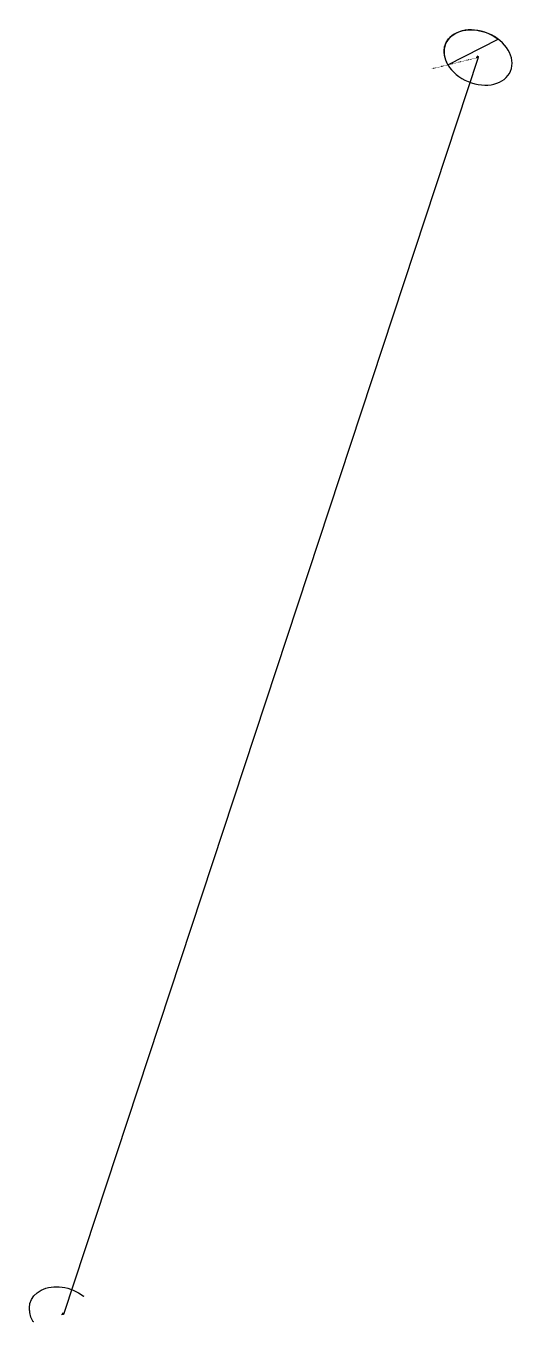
# Model space of a CAD drawing. Header units: millimetres. Extents: x -2014 to 349, y -5874 to 366.
import ezdxf

# ---------------------------------------------------------------- set-up
doc = ezdxf.new("R2010")
doc.units = ezdxf.units.MM
doc.header["$PDMODE"] = 3
doc.header["$PDSIZE"] = -5
doc.linetypes.add('DOTTED', pattern=[6.35, 0, -6.35])
for name, color, linetype in [('c', 7, 'Continuous'), ('cmoved', 7, 'Continuous'), ('construct', 7, 'Continuous'), ('movedelta', 7, 'Continuous'), ('p1', 7, 'Continuous'), ('p1moved', 7, 'Continuous'), ('p2', 7, 'Continuous'), ('p2moved', 7, 'Continuous'), ('p3', 7, 'Continuous'), ('p3moved', 7, 'Continuous'), ('semiline', 7, 'Continuous')]:
    doc.layers.add(name, color=color, linetype=linetype)

msp = doc.modelspace()

# ---------------------------------------------------------------- linework, layer by layer
at = {"color": 1}
for p, q in [((165.2, 214.1, 24.4), (156.7, 212, 19.6)), ((-1833.6, -5836.9, -1955.7), (-1842.2, -5839, -1960.5))]:
    msp.add_line(p, q, dxfattribs=at)
at = {"color": 3}
for p, q in [((165.2, 214.1, 24.4), (160.7, 221.6, 29.1)), ((-1833.6, -5836.9, -1955.7), (-1838.1, -5829.3, -1950.9))]:
    msp.add_line(p, q, dxfattribs=at)
at = {"color": 5}
for p, q in [((165.2, 214.1, 24.4), (167.8, 220.3, 17)), ((-1833.6, -5836.9, -1955.7), (-1831, -5830.7, -1963.1))]:
    msp.add_line(p, q, dxfattribs=at)
at = {"layer": 'c', "color": 3, "extrusion": (0.258819, 0.620885, -0.739942)}
msp.add_arc((-70.1, 209.6, 157.7), 169.8, 315.05678, 109.19311, dxfattribs=at)
at = {"layer": 'cmoved', "color": 3, "extrusion": (0.258819, 0.620885, -0.739942)}
msp.add_arc((-553.3, -5824, -2651.5), 169.8, 315.05678, 109.19311, dxfattribs=at)
at = {"layer": 'construct', "extrusion": (0.258819, 0.620885, -0.739942)}
msp.add_line((20.2, 178.4, -56.3), (262.4, 302.1, 132.2), dxfattribs=at)
msp.add_circle((-70.1, 209.6, 157.7), 169.8, dxfattribs=at)
at = {"layer": 'movedelta'}
msp.add_line((165.2, 214.1, 24.4), (-1833.6, -5836.9, -1955.7), dxfattribs=at)
at = {"layer": 'p1'}
msp.add_point((20.2, 178.4, -56.3), dxfattribs=at)
at = {"layer": 'p1moved'}
msp.add_point((-1978.7, -5872.5, -2036.4), dxfattribs=at)
at = {"layer": 'p2'}
msp.add_point((1.8, 231.6, -18.1), dxfattribs=at)
at = {"layer": 'p2moved'}
msp.add_point((-1997, -5819.4, -1998.2), dxfattribs=at)
at = {"layer": 'p3'}
msp.add_point((262.4, 302.1, 132.2), dxfattribs=at)
at = {"layer": 'p3moved'}
msp.add_point((-1736.5, -5748.8, -1847.9), dxfattribs=at)
at = {"layer": 'semiline', "color": 2, "linetype": 'DOTTED', "ltscale": 0.2, "extrusion": (0.258819, 0.620885, -0.739942)}
msp.add_line((165.2, 214.1, 24.4), (-59.3, 158.9, -100.5), dxfattribs=at)

doc.saveas('drawing.dxf')
